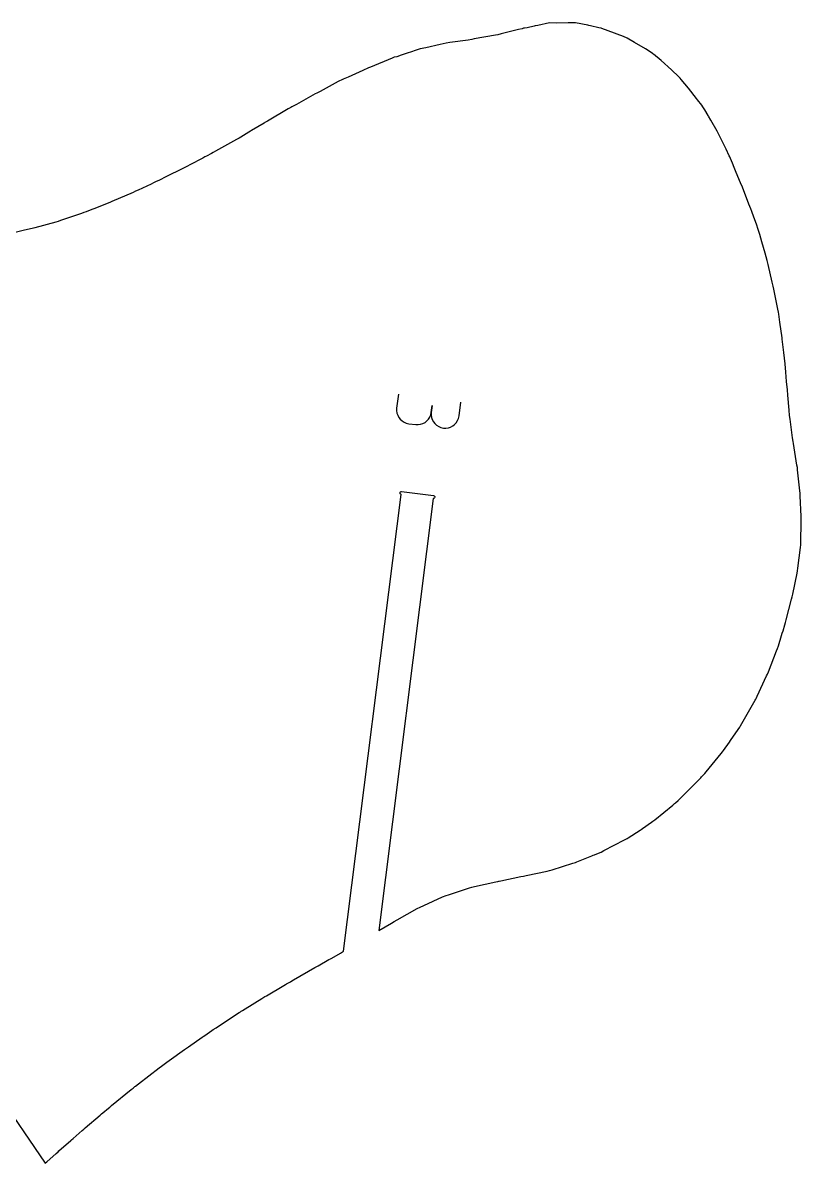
# Model space of a CAD drawing. Extents: x 0 to 560, y 0 to 480.
# Drawn here: x 478.81 to 506.52, y 39.71 to 80.3 of the extents above; entities that cross this region are included whole.
import ezdxf

# ---------------------------------------------------------------- set-up
doc = ezdxf.new("R2010")
doc.units = 0

msp = doc.modelspace()

# ---------------------------------------------------------------- linework, layer by layer
at = {"layer": 'annotation', "color": 1}
for p, q in [((492.183692, 67.082405), (492.121434, 66.588897)), ((492.121434, 66.588897), (492.118198, 66.499135)), ((492.121434, 66.588897), (492.121434, 66.588897)), ((493.354156, 66.433382), (493.385329, 66.680484)), ((493.385329, 66.680484), (493.354156, 66.433382)), ((494.34117, 66.308865), (494.403429, 66.802372)), ((492.118198, 66.499135), (492.13061, 66.412721)), ((492.13061, 66.412721), (492.157434, 66.331224)), ((492.157434, 66.331224), (492.197438, 66.256209)), ((492.197438, 66.256209), (492.249388, 66.189244)), ((492.249388, 66.189244), (492.312051, 66.131896)), ((493.197861, 66.13), (493.255257, 66.192727)), ((493.255257, 66.192727), (493.301496, 66.265007)), ((493.301496, 66.265007), (493.334992, 66.345629)), ((493.334992, 66.345629), (493.354156, 66.433382)), ((493.354156, 66.433382), (493.350927, 66.343619)), ((493.350927, 66.343619), (493.363364, 66.257202)), ((493.354156, 66.433382), (493.354156, 66.433382)), ((493.363364, 66.257202), (493.390239, 66.175698)), ((493.390239, 66.175698), (493.430329, 66.100673)), ((494.288511, 66.140489), (494.322006, 66.221111)), ((494.322006, 66.221111), (494.34117, 66.308865)), ((492.312051, 66.131896), (492.384194, 66.085732)), ((492.384194, 66.085732), (492.464583, 66.052317)), ((492.464583, 66.052317), (492.551985, 66.033219)), ((492.551985, 66.033219), (492.799087, 66.002046)), ((492.799087, 66.002046), (492.799087, 66.002046)), ((492.799087, 66.002046), (492.888457, 65.998843)), ((492.888457, 65.998843), (492.974606, 66.011248)), ((492.974606, 66.011248), (493.055948, 66.038049)), ((493.055948, 66.038049), (493.130896, 66.078037)), ((493.130896, 66.078037), (493.197861, 66.13)), ((493.430329, 66.100673), (493.482407, 66.033692)), ((493.482407, 66.033692), (493.545249, 65.976321)), ((493.545249, 65.976321), (493.617629, 65.930127)), ((493.617629, 65.930127), (493.698321, 65.896674)), ((493.698321, 65.896674), (493.786101, 65.877528)), ((493.786101, 65.877528), (493.786101, 65.877528)), ((493.786101, 65.877528), (493.875471, 65.874325)), ((493.875471, 65.874325), (493.961621, 65.88673)), ((493.961621, 65.88673), (494.042963, 65.913532)), ((494.042963, 65.913532), (494.11791, 65.953519)), ((494.11791, 65.953519), (494.184875, 66.005482)), ((494.184875, 66.005482), (494.242271, 66.068209)), ((494.242271, 66.068209), (494.288511, 66.140489))]:
    msp.add_line(p, q, dxfattribs=at)
at = {"layer": 'boundary', "color": 5}
for p, q in [((496.453716, 80.060977), (495.844959, 79.910563)), ((496.593226, 80.094262), (496.453716, 80.060977)), ((496.6413, 80.106913), (496.593226, 80.094262)), ((496.677626, 80.112366), (496.6413, 80.106913)), ((496.766097, 80.130144), (496.677626, 80.112366)), ((497.013292, 80.181448), (496.766097, 80.130144)), ((497.057046, 80.190243), (497.013292, 80.181448)), ((497.14627, 80.209334), (497.057046, 80.190243)), ((497.562013, 80.297528), (497.14627, 80.209334)), ((497.81487, 80.295944), (497.562013, 80.297528)), ((498.229864, 80.303302), (497.81487, 80.295944)), ((498.482724, 80.300863), (498.229864, 80.303302)), ((498.92417, 80.213776), (498.482724, 80.300863)), ((498.961989, 80.206539), (498.92417, 80.213776)), ((499.01533, 80.194938), (498.961989, 80.206539)), ((499.322927, 80.130144), (499.01533, 80.194938)), ((499.383955, 80.115018), (499.322927, 80.130144)), ((499.403432, 80.108692), (499.383955, 80.115018)), ((499.424831, 80.09987), (499.403432, 80.108692)), ((499.649556, 80.02079), (499.424831, 80.09987)), ((500.199506, 79.818848), (499.649556, 80.02079)), ((493.879168, 79.57669), (493.675074, 79.532632)), ((494.011626, 79.599074), (493.879168, 79.57669)), ((494.667425, 79.688826), (494.011626, 79.599074)), ((494.799882, 79.709958), (494.667425, 79.688826)), ((494.878965, 79.731215), (494.799882, 79.709958)), ((495.639895, 79.857968), (494.878965, 79.731215)), ((495.720592, 79.878131), (495.639895, 79.857968)), ((495.844959, 79.910563), (495.720592, 79.878131)), ((500.324148, 79.759706), (500.199506, 79.818848)), ((500.591826, 79.60065), (500.324148, 79.759706)), ((500.977174, 79.375088), (500.591826, 79.60065)), ((492.463538, 79.209434), (492.287684, 79.151213)), ((492.68162, 79.282508), (492.463538, 79.209434)), ((492.740377, 79.302196), (492.68162, 79.282508)), ((492.958461, 79.375271), (492.740377, 79.302196)), ((493.162556, 79.418175), (492.958461, 79.375271)), ((493.675074, 79.532632), (493.162556, 79.418175)), ((501.218049, 79.220863), (500.977174, 79.375088)), ((501.236606, 79.209434), (501.218049, 79.220863)), ((501.241442, 79.205898), (501.236606, 79.209434)), ((501.244852, 79.203064), (501.241442, 79.205898)), ((501.262312, 79.187642), (501.244852, 79.203064)), ((501.532043, 78.955952), (501.262312, 79.187642)), ((491.956271, 79.04608), (491.193742, 78.725347)), ((492.037751, 79.074302), (491.956271, 79.04608)), ((492.123373, 79.097948), (492.037751, 79.074302)), ((492.287684, 79.151213), (492.123373, 79.097948)), ((501.90382, 78.624687), (501.532043, 78.955952)), ((490.392709, 78.367723), (490.216992, 78.294437)), ((490.920659, 78.610303), (490.392709, 78.367723)), ((491.117037, 78.699608), (490.920659, 78.610303)), ((491.193742, 78.725347), (491.117037, 78.699608)), ((502.165563, 78.37918), (501.90382, 78.624687)), ((502.208934, 78.333951), (502.165563, 78.37918)), ((490.045094, 78.209451), (489.39975, 77.863273)), ((490.18915, 78.282329), (490.045094, 78.209451)), ((490.196329, 78.285765), (490.18915, 78.282329)), ((490.200754, 78.287409), (490.196329, 78.285765)), ((490.204081, 78.288724), (490.200754, 78.287409)), ((490.216992, 78.294437), (490.204081, 78.288724)), ((502.252305, 78.288724), (502.208934, 78.333951)), ((502.509331, 77.972302), (502.252305, 78.288724)), ((502.791568, 77.612911), (502.509331, 77.972302)), ((489.225855, 77.77478), (488.55563, 77.395558)), ((489.275619, 77.802325), (489.225855, 77.77478)), ((489.39975, 77.863273), (489.275619, 77.802325)), ((502.832738, 77.558818), (502.791568, 77.612911)), ((502.983334, 77.368013), (502.832738, 77.558818)), ((488.265788, 77.23508), (487.523316, 76.8023)), ((488.354905, 77.286347), (488.265788, 77.23508)), ((488.39426, 77.306558), (488.354905, 77.286347)), ((488.466512, 77.347802), (488.39426, 77.306558)), ((488.505866, 77.368013), (488.466512, 77.347802)), ((488.55563, 77.395558), (488.505866, 77.368013)), ((503.02446, 77.307643), (502.983334, 77.368013)), ((503.08628, 77.208739), (503.02446, 77.307643)), ((503.208459, 76.999651), (503.08628, 77.208739)), ((487.404528, 76.733392), (486.953238, 76.464942)), ((487.434198, 76.751032), (487.404528, 76.733392)), ((487.523316, 76.8023), (487.434198, 76.751032)), ((503.221569, 76.977735), (503.208459, 76.999651)), ((503.302863, 76.837581), (503.221569, 76.977735)), ((503.529692, 76.447303), (503.302863, 76.837581)), ((486.86412, 76.411479), (486.572936, 76.234988)), ((486.923569, 76.447302), (486.86412, 76.411479)), ((486.953238, 76.464942), (486.923569, 76.447302)), ((503.625523, 76.258025), (503.529692, 76.447303)), ((486.418916, 76.145592), (485.670227, 75.730078)), ((486.513487, 76.199163), (486.418916, 76.145592)), ((486.572936, 76.234988), (486.513487, 76.199163)), ((503.844943, 75.806789), (503.625523, 76.258025)), ((485.29145, 75.526592), (485.217412, 75.487017)), ((485.350552, 75.55789), (485.29145, 75.526592)), ((485.533672, 75.654863), (485.350552, 75.55789)), ((485.592774, 75.686161), (485.533672, 75.654863)), ((485.670227, 75.730078), (485.592774, 75.686161)), ((503.957937, 75.572423), (503.844943, 75.806789)), ((503.980645, 75.526592), (503.957937, 75.572423)), ((503.988558, 75.509648), (503.980645, 75.526592)), ((504.00699, 75.468357), (503.988558, 75.509648)), ((484.578012, 75.152016), (483.837061, 74.780255)), ((484.672063, 75.199519), (484.578012, 75.152016)), ((484.76181, 75.247551), (484.672063, 75.199519)), ((485.217412, 75.487017), (484.76181, 75.247551)), ((504.07296, 75.30988), (504.00699, 75.468357)), ((504.137689, 75.15577), (504.07296, 75.30988)), ((504.211077, 74.976703), (504.137689, 75.15577)), ((483.68061, 74.703744), (483.54285, 74.639085)), ((483.751356, 74.736949), (483.68061, 74.703744)), ((483.837061, 74.780255), (483.751356, 74.736949)), ((504.363763, 74.60588), (504.211077, 74.976703)), ((482.830642, 74.306591), (482.740325, 74.266294)), ((482.92483, 74.350678), (482.830642, 74.306591)), ((483.384122, 74.564699), (482.92483, 74.350678)), ((483.472104, 74.60588), (483.384122, 74.564699)), ((483.54285, 74.639085), (483.472104, 74.60588)), ((504.426221, 74.447357), (504.363763, 74.60588)), ((504.662537, 73.843695), (504.426221, 74.447357)), ((481.909932, 73.90881), (481.817441, 73.872498)), ((481.985083, 73.942434), (481.909932, 73.90881)), ((482.740325, 74.266294), (481.985083, 73.942434)), ((480.900105, 73.513521), (480.157629, 73.265999)), ((480.989224, 73.544958), (480.900105, 73.513521)), ((481.064705, 73.576401), (480.989224, 73.544958)), ((481.276812, 73.659128), (481.064705, 73.576401)), ((481.340293, 73.685171), (481.276812, 73.659128)), ((481.432786, 73.721483), (481.340293, 73.685171)), ((481.817441, 73.872498), (481.432786, 73.721483)), ((504.724824, 73.685171), (504.662537, 73.843695)), ((504.761445, 73.588675), (504.724824, 73.685171)), ((504.834694, 73.386532), (504.761445, 73.588675)), ((479.990003, 73.212028), (479.243884, 73.005438)), ((480.068511, 73.234562), (479.990003, 73.212028)), ((480.157629, 73.265999), (480.068511, 73.234562)), ((504.927695, 73.13087), (504.834694, 73.386532)), ((504.987724, 72.947666), (504.927695, 73.13087)), ((478.877476, 72.916173), (478.497419, 72.830338)), ((479.1478, 72.977224), (478.877476, 72.916173)), ((479.243884, 73.005438), (479.1478, 72.977224)), ((505.047749, 72.76446), (504.987724, 72.947666)), ((505.120997, 72.507497), (505.047749, 72.76446)), ((505.232927, 72.100713), (505.120997, 72.507497)), ((505.304762, 71.84375), (505.232927, 72.100713)), ((505.341788, 71.696484), (505.304762, 71.84375)), ((505.488254, 71.070306), (505.341788, 71.696484)), ((505.524389, 70.923039), (505.488254, 71.070306)), ((505.547757, 70.818074), (505.524389, 70.923039)), ((505.692422, 70.107294), (505.547757, 70.818074)), ((505.715299, 70.002329), (505.692422, 70.107294)), ((505.727213, 69.92806), (505.715299, 70.002329)), ((505.7641, 69.648712), (505.727213, 69.92806)), ((505.842349, 69.088849), (505.7641, 69.648712)), ((505.843525, 69.081618), (505.842349, 69.088849)), ((505.844302, 69.076233), (505.843525, 69.081618)), ((505.848411, 69.043211), (505.844302, 69.076233)), ((505.900744, 68.568513), (505.848411, 69.043211)), ((505.944112, 68.160908), (505.900744, 68.568513)), ((505.973839, 67.862885), (505.944112, 68.160908)), ((506.002159, 67.538219), (505.973839, 67.862885)), ((506.030455, 67.240197), (506.002159, 67.538219)), ((506.049648, 67.043647), (506.030455, 67.240197)), ((506.088949, 66.516037), (506.049648, 67.043647)), ((506.10673, 66.319486), (506.088949, 66.516037)), ((506.127421, 66.190436), (506.10673, 66.319486)), ((506.210053, 65.527826), (506.127421, 66.190436)), ((506.22907, 65.398775), (506.210053, 65.527826)), ((506.243674, 65.323568), (506.22907, 65.398775)), ((506.367249, 64.559522), (506.243674, 65.323568)), ((506.383016, 64.478066), (506.367249, 64.559522)), ((506.394505, 64.388947), (506.383016, 64.478066)), ((506.468192, 63.646473), (506.394505, 64.388947)), ((490.233289, 47.252421), (492.285156, 63.516967)), ((493.422144, 63.373529), (491.481129, 47.987677)), ((492.241808, 63.572832), (492.247979, 63.591339)), ((492.243189, 63.553372), (492.241808, 63.572832)), ((492.251912, 63.535922), (492.243189, 63.553372)), ((492.247979, 63.591339), (492.260762, 63.606076)), ((492.266649, 63.523138), (492.251912, 63.535922)), ((492.260762, 63.606076), (492.278213, 63.614799)), ((492.285156, 63.516967), (492.266649, 63.523138)), ((492.278213, 63.614799), (492.297673, 63.616181)), ((492.297673, 63.616181), (493.434661, 63.472743)), ((493.441604, 63.37491), (493.422144, 63.373529)), ((493.434661, 63.472743), (493.453168, 63.466572)), ((493.459055, 63.383634), (493.441604, 63.37491)), ((493.453168, 63.466572), (493.467905, 63.453788)), ((493.471838, 63.398371), (493.459055, 63.383634)), ((493.467905, 63.453788), (493.476628, 63.436338)), ((493.478009, 63.416878), (493.471838, 63.398371)), ((493.476628, 63.436338), (493.478009, 63.416878)), ((506.479682, 63.557355), (506.468192, 63.646473)), ((506.484785, 63.468236), (506.479682, 63.557355)), ((506.515117, 62.725762), (506.484785, 63.468236)), ((506.507467, 61.805052), (506.519421, 62.547526)), ((506.52022, 62.636644), (506.515117, 62.725762)), ((506.519421, 62.547526), (506.52022, 62.636644)), ((506.497501, 61.626816), (506.506669, 61.715934)), ((506.506669, 61.715934), (506.507467, 61.805052)), ((506.401086, 60.884341), (506.497501, 61.626816)), ((506.218683, 59.963631), (506.373783, 60.706105)), ((506.373783, 60.706105), (506.391917, 60.795223)), ((506.391917, 60.795223), (506.401086, 60.884341)), ((505.985214, 59.045788), (506.179703, 59.790312)), ((506.179703, 59.790312), (506.200549, 59.874513)), ((506.200549, 59.874513), (506.218683, 59.963631)), ((505.874136, 58.661999), (505.937581, 58.869615)), ((505.937581, 58.869615), (505.963308, 58.953802)), ((505.963308, 58.953802), (505.985214, 59.045788)), ((505.707182, 58.121192), (505.82206, 58.493598)), ((505.82206, 58.493598), (505.848411, 58.577811)), ((505.848411, 58.577811), (505.874136, 58.661999)), ((505.679615, 58.033092), (505.707182, 58.121192)), ((505.350769, 57.201499), (505.645313, 57.943973)), ((505.645313, 57.943973), (505.679615, 58.033092)), ((504.955394, 56.3382), (505.288767, 57.052283)), ((505.288767, 57.052283), (505.316466, 57.112381)), ((505.316466, 57.112381), (505.350769, 57.201499)), ((468.252931, 56.30341), (479.612173, 39.707256)), ((504.406457, 55.360078), (504.835658, 56.102552)), ((504.835658, 56.102552), (504.887289, 56.191671)), ((504.887289, 56.191671), (504.90066, 56.220691)), ((504.90066, 56.220691), (504.914324, 56.249081)), ((504.914324, 56.249081), (504.927695, 56.278101)), ((504.927695, 56.278101), (504.955394, 56.3382)), ((504.031106, 54.78885), (504.330709, 55.234983)), ((504.330709, 55.234983), (504.354826, 55.27096)), ((504.354826, 55.27096), (504.406457, 55.360078)), ((503.719528, 54.35025), (503.757387, 54.403391)), ((503.757387, 54.403391), (503.969131, 54.699731)), ((503.969131, 54.699731), (504.00699, 54.752873)), ((504.00699, 54.752873), (504.031106, 54.78885)), ((503.137538, 53.641916), (503.668268, 54.287742)), ((503.668268, 54.287742), (503.719528, 54.35025)), ((503.08628, 53.579408), (503.137538, 53.641916)), ((502.230897, 52.708373), (502.886522, 53.364123)), ((502.886522, 53.364123), (502.951856, 53.429539)), ((502.951856, 53.429539), (502.975641, 53.45615)), ((502.975641, 53.45615), (503.062494, 53.552797)), ((503.062494, 53.552797), (503.08628, 53.579408)), ((501.307617, 51.932353), (501.953744, 52.457506)), ((501.953744, 52.457506), (502.016508, 52.508829)), ((502.016508, 52.508829), (502.042863, 52.532531)), ((502.042863, 52.532531), (502.139209, 52.619255)), ((502.139209, 52.619255), (502.165563, 52.642957)), ((502.165563, 52.642957), (502.230897, 52.708373)), ((500.360545, 51.291489), (500.788033, 51.564495)), ((500.788033, 51.564495), (500.824429, 51.588118)), ((500.824429, 51.588118), (500.877151, 51.625913)), ((500.877151, 51.625913), (501.192132, 51.843235)), ((501.192132, 51.843235), (501.244853, 51.881031)), ((501.244853, 51.881031), (501.307617, 51.932353)), ((499.49255, 50.833434), (500.235029, 51.218822)), ((500.235029, 51.218822), (500.324148, 51.267867)), ((500.324148, 51.267867), (500.360545, 51.291489)), ((499.159015, 50.683858), (499.364932, 50.767938)), ((499.364932, 50.767938), (499.403432, 50.784389)), ((499.403432, 50.784389), (499.49255, 50.833434)), ((497.651131, 50.154308), (498.393605, 50.385425)), ((498.393605, 50.385425), (498.482724, 50.414627)), ((498.482724, 50.414627), (498.533343, 50.435081)), ((498.533343, 50.435081), (499.069897, 50.646954)), ((499.069897, 50.646954), (499.120514, 50.667407)), ((499.120514, 50.667407), (499.159015, 50.683858)), ((496.6413, 49.929185), (496.730419, 49.950751)), ((496.730419, 49.950751), (497.472895, 50.103541)), ((497.472895, 50.103541), (497.562013, 50.125107)), ((497.562013, 50.125107), (497.651131, 50.154308)), ((494.710763, 49.511382), (494.799882, 49.536331)), ((494.799882, 49.536331), (494.895614, 49.555792)), ((494.895614, 49.555792), (495.655675, 49.722568)), ((495.655675, 49.722568), (495.720592, 49.735912)), ((495.720592, 49.735912), (495.727854, 49.737454)), ((495.727854, 49.737454), (495.764114, 49.745155)), ((495.764114, 49.745155), (495.771376, 49.746697)), ((495.771376, 49.746697), (495.834795, 49.759726)), ((495.834795, 49.759726), (496.546937, 49.909894)), ((496.546937, 49.909894), (496.6413, 49.929185)), ((493.087291, 48.880123), (493.754187, 49.186928)), ((493.754187, 49.186928), (493.879169, 49.238437)), ((493.879169, 49.238437), (493.968287, 49.263386)), ((493.968287, 49.263386), (494.710763, 49.511382)), ((492.142305, 48.370401), (492.850576, 48.769669)), ((492.850576, 48.769669), (492.958853, 48.825986)), ((492.958853, 48.825986), (493.087291, 48.880123)), ((491.94069, 48.256945), (492.03775, 48.313007)), ((492.03775, 48.313007), (492.142305, 48.370401)), ((491.481129, 47.987677), (491.94069, 48.256945)), ((489.810281, 47.010604), (490.123712, 47.187573)), ((490.123712, 47.187573), (490.196329, 47.230687)), ((490.196329, 47.230687), (490.233289, 47.252421)), ((489.214429, 46.671279), (489.275619, 46.706628)), ((489.275619, 46.706628), (489.330995, 46.738007)), ((489.330995, 46.738007), (489.710734, 46.953185)), ((489.710734, 46.953185), (489.766112, 46.984564)), ((489.766112, 46.984564), (489.810281, 47.010604)), ((488.444554, 46.230652), (489.214429, 46.671279)), ((487.484029, 45.665225), (488.109885, 46.034338)), ((488.109885, 46.034338), (488.159717, 46.063855)), ((488.159717, 46.063855), (488.199003, 46.08723)), ((488.199003, 46.08723), (488.315619, 46.155321)), ((488.315619, 46.155321), (488.354905, 46.178697)), ((488.354905, 46.178697), (488.444554, 46.230652)), ((486.725836, 45.202615), (487.326386, 45.56958)), ((487.326386, 45.56958), (487.434198, 45.635709)), ((487.434198, 45.635709), (487.484029, 45.665225)), ((486.42364, 45.012768), (486.513487, 45.07079)), ((486.513487, 45.07079), (486.560802, 45.100378)), ((486.560802, 45.100378), (486.581874, 45.113556)), ((486.581874, 45.113556), (486.629187, 45.143144)), ((486.629187, 45.143144), (486.725836, 45.202615)), ((485.693883, 44.530059), (486.42364, 45.012768)), ((485.239987, 44.222433), (485.293178, 44.258643)), ((485.293178, 44.258643), (485.539583, 44.427787)), ((485.539583, 44.427787), (485.592774, 44.463997)), ((485.592774, 44.463997), (485.693883, 44.530059)), ((484.672063, 43.826882), (484.707991, 43.851876)), ((484.707991, 43.851876), (485.20406, 44.19744)), ((485.20406, 44.19744), (485.239987, 44.222433)), ((484.021369, 43.359946), (484.574144, 43.756778)), ((484.574144, 43.756778), (484.672063, 43.826882)), ((482.928732, 42.528409), (483.671062, 43.100601)), ((483.671062, 43.100601), (483.751356, 43.162424)), ((483.751356, 43.162424), (483.797054, 43.196034)), ((483.797054, 43.196034), (483.895056, 43.268112)), ((483.895056, 43.268112), (483.940756, 43.301722)), ((483.940756, 43.301722), (484.021369, 43.359946)), ((481.973511, 41.757742), (482.67732, 42.329177)), ((482.67732, 42.329177), (482.740899, 42.381012)), ((482.740899, 42.381012), (482.766438, 42.401421)), ((482.766438, 42.401421), (482.805103, 42.432154)), ((482.805103, 42.432154), (482.830642, 42.452562)), ((482.830642, 42.452562), (482.928732, 42.528409)), ((481.034795, 40.961811), (481.573851, 41.421269)), ((481.573851, 41.421269), (481.619422, 41.460301)), ((481.619422, 41.460301), (481.662969, 41.497585)), ((481.662969, 41.497585), (481.866385, 41.668624)), ((481.866385, 41.668624), (481.909932, 41.705908)), ((481.909932, 41.705908), (481.973511, 41.757742)), ((480.607451, 40.589678), (480.932119, 40.872693)), ((480.932119, 40.872693), (480.989224, 40.922779)), ((480.989224, 40.922779), (481.034795, 40.961811)), ((480.100523, 40.143364), (480.518332, 40.511409)), ((480.518332, 40.511409), (480.550345, 40.539592)), ((480.550345, 40.539592), (480.607451, 40.589678)), ((479.664757, 39.754362), (479.999513, 40.054245)), ((479.999513, 40.054245), (480.068511, 40.11518)), ((480.068511, 40.11518), (480.100523, 40.143364)), ((479.612173, 39.707256), (479.664757, 39.754362))]:
    msp.add_line(p, q, dxfattribs=at)

doc.saveas('drawing.dxf')
